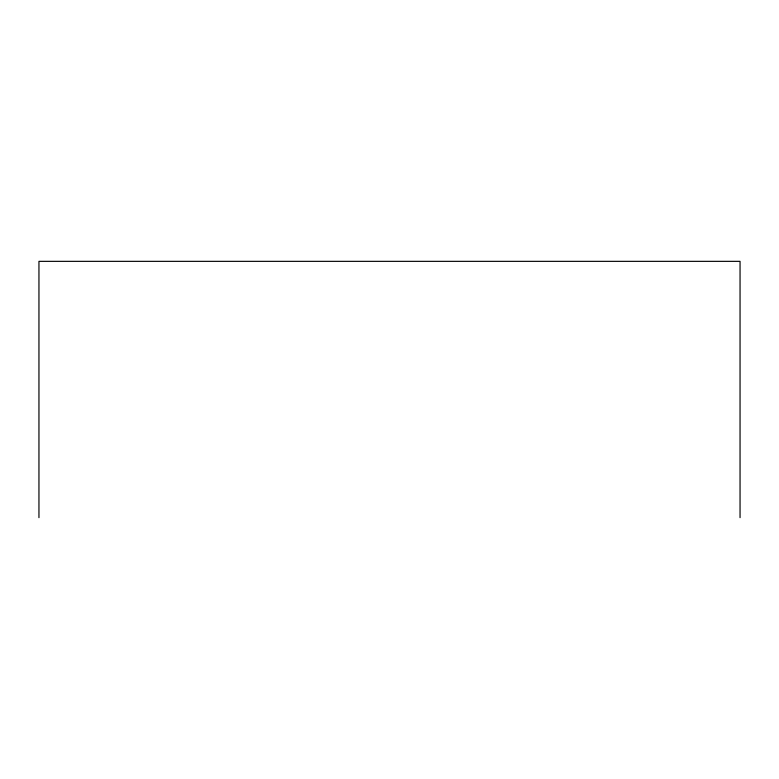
<?xml version="1.0" encoding="UTF-8"?>
<svg xmlns="http://www.w3.org/2000/svg" width="779" height="779" viewBox="0 0 779 779"><rect width="100%" height="100%" fill="white"/><g stroke="black" fill="none" stroke-linecap="round" stroke-linejoin="round"><path stroke-width="1.17" d="M740.05 517.655L740.05 261.345L38.95 261.345L38.95 517.655"/></g></svg>
